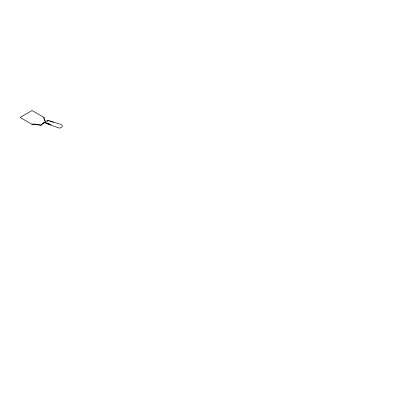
<?xml version="1.0" encoding="UTF-8"?>
<svg xmlns="http://www.w3.org/2000/svg" width="402" height="402" viewBox="0 0 402 402"><rect width="100%" height="100%" fill="white"/><g stroke="black" fill="none" stroke-linecap="round" stroke-linejoin="round"><path stroke-width="0.6" d="M45.32 122.509L50.722 124.454L50.783 124.816L45.381 122.871M46.552 121.203L46.828 120.907M46.989 120.741L47.511 120.449M44.039 122.891L44.481 122.61M44.004 122.922L41.255 125.178A1.146 0.899 26 0 1 41.069 125.288L40.919 125.339A1.246 0.96 31.2 0 1 40.682 125.374L39.909 125.243A18.582 10.728 0 0 0 38.803 125.017A25.055 14.467 0 0 0 31.949 124.298L20.1 117.459L32.065 110.55L43.908 117.389A25.517 8.125 16.3 0 0 44.019 117.947A25.115 14.497 0 0 0 45.155 121.012A18.582 10.728 0 0 0 45.537 121.64L45.567 121.68M43.692 123.193L43.964 122.957M46.049 123.359L58.401 127.811C60.506 129.122 64.315 125.816 61.255 124.519L48.26 120.434M46.853 121.625L47.873 121.037M44.582 122.62L45.637 122.962M47.516 120.449L48.436 120.761M49.416 121.067L53.496 122.349M45.577 122.6L44.114 122.303L40.883 124.927A0.648 0.497 31.2 0 1 40.667 125.022A0.693 0.533 32.8 0 1 40.396 125.012L39.888 124.901A18.582 10.728 0 0 0 38.803 124.68A25.115 14.497 0 0 0 33.492 124.022A25.517 19.185 -23.7 0 0 31.944 124.298M50.722 124.454L50.783 124.816M45.094 121.243A25.055 14.467 0 0 1 44.813 120.706M44.662 120.379A25.055 14.467 0 0 1 44.401 119.721M44.361 119.61A25.055 14.467 0 0 1 44.019 118.283M43.964 117.947A25.055 14.467 0 0 1 43.908 117.389M45.32 121.635A18.582 10.728 0 0 1 45.21 121.444"/></g></svg>
